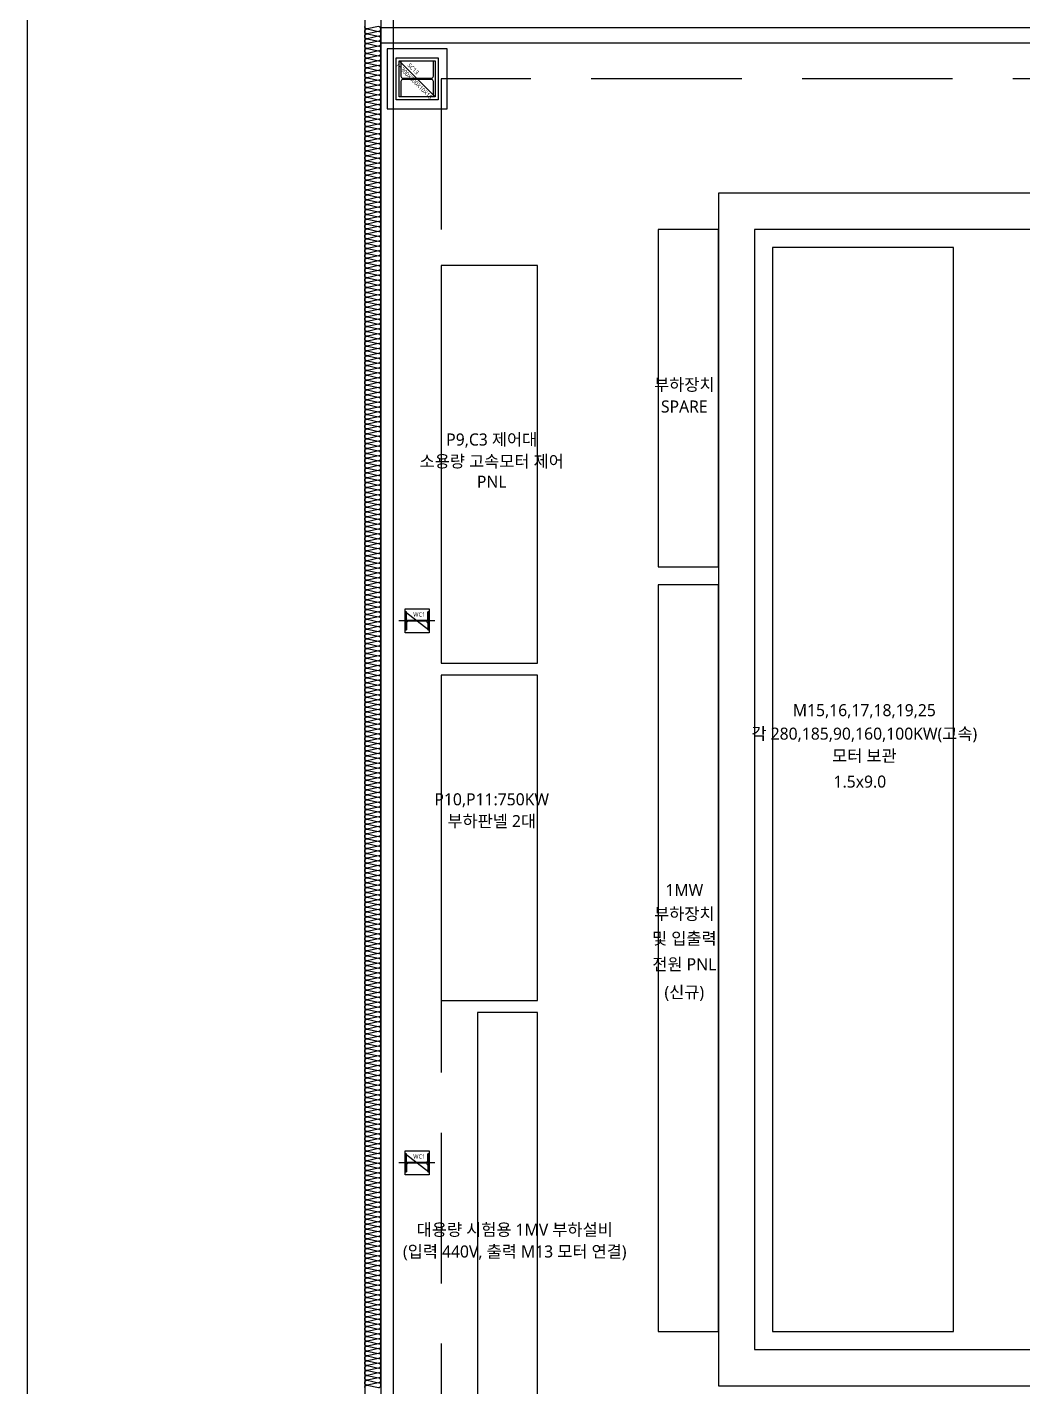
# Model space of a CAD drawing. Header units: millimetres. Extents: x 0 to 420500, y 0 to 297000.
# Drawn here: x 119534 to 127796, y 209895 to 221182 of the extents above; entities that cross this region are included whole.
import ezdxf
from ezdxf.enums import TextEntityAlignment as Align
from ezdxf.xclip import XClip

# ---------------------------------------------------------------- set-up
doc = ezdxf.new("R2010")
doc.units = ezdxf.units.MM
doc.header["$LTSCALE"] = 5000
doc.header["$XCLIPFRAME"] = 0
doc.linetypes.add('DASH', pattern=[0.35, 0.25, -0.1])
doc.layers.add('arch', color=8, linetype='Continuous')
doc.layers.add('TRAY', color=3, linetype='Continuous')
doc.styles.add('스타일1', font='malgun.ttf')

# ---------------------------------------------------------------- blocks, each defined once
blk = doc.blocks.new('*U51')
at = {"color": 0}
for points in [[(-9273.3, 0, -0.414214), (-9288.3, 15), (-9273.3, 85, 1), (-9303.3, 85), (-9288.3, 15, -0.414214), (-9303.3, 0, 0.414214)], [(-9243.3, 0, -0.414214), (-9258.3, 15), (-9243.3, 85, 1), (-9273.3, 85), (-9258.3, 15, -0.414214), (-9273.3, 0, 0.414214)], [(-9213.3, 0, -0.414214), (-9228.3, 15), (-9213.3, 85, 1), (-9243.3, 85), (-9228.3, 15, -0.414214), (-9243.3, 0, 0.414214)], [(-9183.3, 0, -0.414214), (-9198.3, 15), (-9183.3, 85, 1), (-9213.3, 85), (-9198.3, 15, -0.414214), (-9213.3, 0, 0.414214)], [(-9153.3, 0, -0.414214), (-9168.3, 15), (-9153.3, 85, 1), (-9183.3, 85), (-9168.3, 15, -0.414214), (-9183.3, 0, 0.414214)], [(-9123.3, 0, -0.414214), (-9138.3, 15), (-9123.3, 85, 1), (-9153.3, 85), (-9138.3, 15, -0.414214), (-9153.3, 0, 0.414214)], [(-9093.3, 0, -0.414214), (-9108.3, 15), (-9093.3, 85, 1), (-9123.3, 85), (-9108.3, 15, -0.414214), (-9123.3, 0, 0.414214)], [(-9063.3, 0, -0.414214), (-9078.3, 15), (-9063.3, 85, 1), (-9093.3, 85), (-9078.3, 15, -0.414214), (-9093.3, 0, 0.414214)], [(-9033.3, 0, -0.414214), (-9048.3, 15), (-9033.3, 85, 1), (-9063.3, 85), (-9048.3, 15, -0.414214), (-9063.3, 0, 0.414214)], [(-9003.3, 0, -0.414214), (-9018.3, 15), (-9003.3, 85, 1), (-9033.3, 85), (-9018.3, 15, -0.414214), (-9033.3, 0, 0.414214)], [(-8973.3, 0, -0.414214), (-8988.3, 15), (-8973.3, 85, 1), (-9003.3, 85), (-8988.3, 15, -0.414214), (-9003.3, 0, 0.414214)], [(-8943.3, 0, -0.414214), (-8958.3, 15), (-8943.3, 85, 1), (-8973.3, 85), (-8958.3, 15, -0.414214), (-8973.3, 0, 0.414214)], [(-8913.3, 0, -0.414214), (-8928.3, 15), (-8913.3, 85, 1), (-8943.3, 85), (-8928.3, 15, -0.414214), (-8943.3, 0, 0.414214)], [(-8883.3, 0, -0.414214), (-8898.3, 15), (-8883.3, 85, 1), (-8913.3, 85), (-8898.3, 15, -0.414214), (-8913.3, 0, 0.414214)], [(-8853.3, 0, -0.414214), (-8868.3, 15), (-8853.3, 85, 1), (-8883.3, 85), (-8868.3, 15, -0.414214), (-8883.3, 0, 0.414214)], [(-8823.3, 0, -0.414214), (-8838.3, 15), (-8823.3, 85, 1), (-8853.3, 85), (-8838.3, 15, -0.414214), (-8853.3, 0, 0.414214)], [(-8793.3, 0, -0.414214), (-8808.3, 15), (-8793.3, 85, 1), (-8823.3, 85), (-8808.3, 15, -0.414214), (-8823.3, 0, 0.414214)], [(-8763.3, 0, -0.414214), (-8778.3, 15), (-8763.3, 85, 1), (-8793.3, 85), (-8778.3, 15, -0.414214), (-8793.3, 0, 0.414214)], [(-8733.3, 0, -0.414214), (-8748.3, 15), (-8733.3, 85, 1), (-8763.3, 85), (-8748.3, 15, -0.414214), (-8763.3, 0, 0.414214)], [(-8703.3, 0, -0.414214), (-8718.3, 15), (-8703.3, 85, 1), (-8733.3, 85), (-8718.3, 15, -0.414214), (-8733.3, 0, 0.414214)], [(-8673.3, 0, -0.414214), (-8688.3, 15), (-8673.3, 85, 1), (-8703.3, 85), (-8688.3, 15, -0.414214), (-8703.3, 0, 0.414214)], [(-8643.3, 0, -0.414214), (-8658.3, 15), (-8643.3, 85, 1), (-8673.3, 85), (-8658.3, 15, -0.414214), (-8673.3, 0, 0.414214)], [(-8613.3, 0, -0.414214), (-8628.3, 15), (-8613.3, 85, 1), (-8643.3, 85), (-8628.3, 15, -0.414214), (-8643.3, 0, 0.414214)], [(-8583.3, 0, -0.414214), (-8598.3, 15), (-8583.3, 85, 1), (-8613.3, 85), (-8598.3, 15, -0.414214), (-8613.3, 0, 0.414214)], [(-8553.3, 0, -0.414214), (-8568.3, 15), (-8553.3, 85, 1), (-8583.3, 85), (-8568.3, 15, -0.414214), (-8583.3, 0, 0.414214)], [(-8523.3, 0, -0.414214), (-8538.3, 15), (-8523.3, 85, 1), (-8553.3, 85), (-8538.3, 15, -0.414214), (-8553.3, 0, 0.414214)], [(-8493.3, 0, -0.414214), (-8508.3, 15), (-8493.3, 85, 1), (-8523.3, 85), (-8508.3, 15, -0.414214), (-8523.3, 0, 0.414214)], [(-8463.3, 0, -0.414214), (-8478.3, 15), (-8463.3, 85, 1), (-8493.3, 85), (-8478.3, 15, -0.414214), (-8493.3, 0, 0.414214)], [(-8433.3, 0, -0.414214), (-8448.3, 15), (-8433.3, 85, 1), (-8463.3, 85), (-8448.3, 15, -0.414214), (-8463.3, 0, 0.414214)], [(-8403.3, 0, -0.414214), (-8418.3, 15), (-8403.3, 85, 1), (-8433.3, 85), (-8418.3, 15, -0.414214), (-8433.3, 0, 0.414214)], [(-8373.3, 0, -0.414214), (-8388.3, 15), (-8373.3, 85, 1), (-8403.3, 85), (-8388.3, 15, -0.414214), (-8403.3, 0, 0.414214)], [(-8343.3, 0, -0.414214), (-8358.3, 15), (-8343.3, 85, 1), (-8373.3, 85), (-8358.3, 15, -0.414214), (-8373.3, 0, 0.414214)], [(-8313.3, 0, -0.414214), (-8328.3, 15), (-8313.3, 85, 1), (-8343.3, 85), (-8328.3, 15, -0.414214), (-8343.3, 0, 0.414214)], [(-8283.3, 0, -0.414214), (-8298.3, 15), (-8283.3, 85, 1), (-8313.3, 85), (-8298.3, 15, -0.414214), (-8313.3, 0, 0.414214)], [(-8253.3, 0, -0.414214), (-8268.3, 15), (-8253.3, 85, 1), (-8283.3, 85), (-8268.3, 15, -0.414214), (-8283.3, 0, 0.414214)], [(-8223.3, 0, -0.414214), (-8238.3, 15), (-8223.3, 85, 1), (-8253.3, 85), (-8238.3, 15, -0.414214), (-8253.3, 0, 0.414214)], [(-8193.3, 0, -0.414214), (-8208.3, 15), (-8193.3, 85, 1), (-8223.3, 85), (-8208.3, 15, -0.414214), (-8223.3, 0, 0.414214)], [(-8163.3, 0, -0.414214), (-8178.3, 15), (-8163.3, 85, 1), (-8193.3, 85), (-8178.3, 15, -0.414214), (-8193.3, 0, 0.414214)], [(-8133.3, 0, -0.414214), (-8148.3, 15), (-8133.3, 85, 1), (-8163.3, 85), (-8148.3, 15, -0.414214), (-8163.3, 0, 0.414214)], [(-8103.3, 0, -0.414214), (-8118.3, 15), (-8103.3, 85, 1), (-8133.3, 85), (-8118.3, 15, -0.414214), (-8133.3, 0, 0.414214)], [(-8073.3, 0, -0.414214), (-8088.3, 15), (-8073.3, 85, 1), (-8103.3, 85), (-8088.3, 15, -0.414214), (-8103.3, 0, 0.414214)], [(-8043.3, 0, -0.414214), (-8058.3, 15), (-8043.3, 85, 1), (-8073.3, 85), (-8058.3, 15, -0.414214), (-8073.3, 0, 0.414214)], [(-8013.3, 0, -0.414214), (-8028.3, 15), (-8013.3, 85, 1), (-8043.3, 85), (-8028.3, 15, -0.414214), (-8043.3, 0, 0.414214)], [(-7983.3, 0, -0.414214), (-7998.3, 15), (-7983.3, 85, 1), (-8013.3, 85), (-7998.3, 15, -0.414214), (-8013.3, 0, 0.414214)], [(-7953.3, 0, -0.414214), (-7968.3, 15), (-7953.3, 85, 1), (-7983.3, 85), (-7968.3, 15, -0.414214), (-7983.3, 0, 0.414214)], [(-7923.3, 0, -0.414214), (-7938.3, 15), (-7923.3, 85, 1), (-7953.3, 85), (-7938.3, 15, -0.414214), (-7953.3, 0, 0.414214)], [(-7893.3, 0, -0.414214), (-7908.3, 15), (-7893.3, 85, 1), (-7923.3, 85), (-7908.3, 15, -0.414214), (-7923.3, 0, 0.414214)], [(-7863.3, 0, -0.414214), (-7878.3, 15), (-7863.3, 85, 1), (-7893.3, 85), (-7878.3, 15, -0.414214), (-7893.3, 0, 0.414214)], [(-7833.3, 0, -0.414214), (-7848.3, 15), (-7833.3, 85, 1), (-7863.3, 85), (-7848.3, 15, -0.414214), (-7863.3, 0, 0.414214)], [(-7803.3, 0, -0.414214), (-7818.3, 15), (-7803.3, 85, 1), (-7833.3, 85), (-7818.3, 15, -0.414214), (-7833.3, 0, 0.414214)], [(-7773.3, 0, -0.414214), (-7788.3, 15), (-7773.3, 85, 1), (-7803.3, 85), (-7788.3, 15, -0.414214), (-7803.3, 0, 0.414214)], [(-7743.3, 0, -0.414214), (-7758.3, 15), (-7743.3, 85, 1), (-7773.3, 85), (-7758.3, 15, -0.414214), (-7773.3, 0, 0.414214)], [(-7713.3, 0, -0.414214), (-7728.3, 15), (-7713.3, 85, 1), (-7743.3, 85), (-7728.3, 15, -0.414214), (-7743.3, 0, 0.414214)], [(-7683.3, 0, -0.414214), (-7698.3, 15), (-7683.3, 85, 1), (-7713.3, 85), (-7698.3, 15, -0.414214), (-7713.3, 0, 0.414214)], [(-7653.3, 0, -0.414214), (-7668.3, 15), (-7653.3, 85, 1), (-7683.3, 85), (-7668.3, 15, -0.414214), (-7683.3, 0, 0.414214)], [(-7623.3, 0, -0.414214), (-7638.3, 15), (-7623.3, 85, 1), (-7653.3, 85), (-7638.3, 15, -0.414214), (-7653.3, 0, 0.414214)], [(-7593.3, 0, -0.414214), (-7608.3, 15), (-7593.3, 85, 1), (-7623.3, 85), (-7608.3, 15, -0.414214), (-7623.3, 0, 0.414214)], [(-7563.3, 0, -0.414214), (-7578.3, 15), (-7563.3, 85, 1), (-7593.3, 85), (-7578.3, 15, -0.414214), (-7593.3, 0, 0.414214)], [(-7533.3, 0, -0.414214), (-7548.3, 15), (-7533.3, 85, 1), (-7563.3, 85), (-7548.3, 15, -0.414214), (-7563.3, 0, 0.414214)], [(-7503.3, 0, -0.414214), (-7518.3, 15), (-7503.3, 85, 1), (-7533.3, 85), (-7518.3, 15, -0.414214), (-7533.3, 0, 0.414214)], [(-7473.3, 0, -0.414214), (-7488.3, 15), (-7473.3, 85, 1), (-7503.3, 85), (-7488.3, 15, -0.414214), (-7503.3, 0, 0.414214)], [(-7443.3, 0, -0.414214), (-7458.3, 15), (-7443.3, 85, 1), (-7473.3, 85), (-7458.3, 15, -0.414214), (-7473.3, 0, 0.414214)], [(-7413.3, 0, -0.414214), (-7428.3, 15), (-7413.3, 85, 1), (-7443.3, 85), (-7428.3, 15, -0.414214), (-7443.3, 0, 0.414214)], [(-7383.3, 0, -0.414214), (-7398.3, 15), (-7383.3, 85, 1), (-7413.3, 85), (-7398.3, 15, -0.414214), (-7413.3, 0, 0.414214)], [(-7353.3, 0, -0.414214), (-7368.3, 15), (-7353.3, 85, 1), (-7383.3, 85), (-7368.3, 15, -0.414214), (-7383.3, 0, 0.414214)], [(-7323.3, 0, -0.414214), (-7338.3, 15), (-7323.3, 85, 1), (-7353.3, 85), (-7338.3, 15, -0.414214), (-7353.3, 0, 0.414214)], [(-7293.3, 0, -0.414214), (-7308.3, 15), (-7293.3, 85, 1), (-7323.3, 85), (-7308.3, 15, -0.414214), (-7323.3, 0, 0.414214)], [(-7263.3, 0, -0.414214), (-7278.3, 15), (-7263.3, 85, 1), (-7293.3, 85), (-7278.3, 15, -0.414214), (-7293.3, 0, 0.414214)], [(-7233.3, 0, -0.414214), (-7248.3, 15), (-7233.3, 85, 1), (-7263.3, 85), (-7248.3, 15, -0.414214), (-7263.3, 0, 0.414214)], [(-7203.3, 0, -0.414214), (-7218.3, 15), (-7203.3, 85, 1), (-7233.3, 85), (-7218.3, 15, -0.414214), (-7233.3, 0, 0.414214)], [(-7173.3, 0, -0.414214), (-7188.3, 15), (-7173.3, 85, 1), (-7203.3, 85), (-7188.3, 15, -0.414214), (-7203.3, 0, 0.414214)], [(-7143.3, 0, -0.414214), (-7158.3, 15), (-7143.3, 85, 1), (-7173.3, 85), (-7158.3, 15, -0.414214), (-7173.3, 0, 0.414214)], [(-7113.3, 0, -0.414214), (-7128.3, 15), (-7113.3, 85, 1), (-7143.3, 85), (-7128.3, 15, -0.414214), (-7143.3, 0, 0.414214)], [(-7083.3, 0, -0.414214), (-7098.3, 15), (-7083.3, 85, 1), (-7113.3, 85), (-7098.3, 15, -0.414214), (-7113.3, 0, 0.414214)], [(-7053.3, 0, -0.414214), (-7068.3, 15), (-7053.3, 85, 1), (-7083.3, 85), (-7068.3, 15, -0.414214), (-7083.3, 0, 0.414214)], [(-7023.3, 0, -0.414214), (-7038.3, 15), (-7023.3, 85, 1), (-7053.3, 85), (-7038.3, 15, -0.414214), (-7053.3, 0, 0.414214)], [(-6993.3, 0, -0.414214), (-7008.3, 15), (-6993.3, 85, 1), (-7023.3, 85), (-7008.3, 15, -0.414214), (-7023.3, 0, 0.414214)], [(-6963.3, 0, -0.414214), (-6978.3, 15), (-6963.3, 85, 1), (-6993.3, 85), (-6978.3, 15, -0.414214), (-6993.3, 0, 0.414214)], [(-6933.3, 0, -0.414214), (-6948.3, 15), (-6933.3, 85, 1), (-6963.3, 85), (-6948.3, 15, -0.414214), (-6963.3, 0, 0.414214)], [(-6903.3, 0, -0.414214), (-6918.3, 15), (-6903.3, 85, 1), (-6933.3, 85), (-6918.3, 15, -0.414214), (-6933.3, 0, 0.414214)], [(-6873.3, 0, -0.414214), (-6888.3, 15), (-6873.3, 85, 1), (-6903.3, 85), (-6888.3, 15, -0.414214), (-6903.3, 0, 0.414214)], [(-6843.3, 0, -0.414214), (-6858.3, 15), (-6843.3, 85, 1), (-6873.3, 85), (-6858.3, 15, -0.414214), (-6873.3, 0, 0.414214)], [(-6813.3, 0, -0.414214), (-6828.3, 15), (-6813.3, 85, 1), (-6843.3, 85), (-6828.3, 15, -0.414214), (-6843.3, 0, 0.414214)], [(-6783.3, 0, -0.414214), (-6798.3, 15), (-6783.3, 85, 1), (-6813.3, 85), (-6798.3, 15, -0.414214), (-6813.3, 0, 0.414214)], [(-6753.3, 0, -0.414214), (-6768.3, 15), (-6753.3, 85, 1), (-6783.3, 85), (-6768.3, 15, -0.414214), (-6783.3, 0, 0.414214)], [(-6723.3, 0, -0.414214), (-6738.3, 15), (-6723.3, 85, 1), (-6753.3, 85), (-6738.3, 15, -0.414214), (-6753.3, 0, 0.414214)], [(-6693.3, 0, -0.414214), (-6708.3, 15), (-6693.3, 85, 1), (-6723.3, 85), (-6708.3, 15, -0.414214), (-6723.3, 0, 0.414214)], [(-6663.3, 0, -0.414214), (-6678.3, 15), (-6663.3, 85, 1), (-6693.3, 85), (-6678.3, 15, -0.414214), (-6693.3, 0, 0.414214)], [(-6633.3, 0, -0.414214), (-6648.3, 15), (-6633.3, 85, 1), (-6663.3, 85), (-6648.3, 15, -0.414214), (-6663.3, 0, 0.414214)], [(-6603.3, 0, -0.414214), (-6618.3, 15), (-6603.3, 85, 1), (-6633.3, 85), (-6618.3, 15, -0.414214), (-6633.3, 0, 0.414214)], [(-6573.3, 0, -0.414214), (-6588.3, 15), (-6573.3, 85, 1), (-6603.3, 85), (-6588.3, 15, -0.414214), (-6603.3, 0, 0.414214)], [(-6543.3, 0, -0.414214), (-6558.3, 15), (-6543.3, 85, 1), (-6573.3, 85), (-6558.3, 15, -0.414214), (-6573.3, 0, 0.414214)], [(-6513.3, 0, -0.414214), (-6528.3, 15), (-6513.3, 85, 1), (-6543.3, 85), (-6528.3, 15, -0.414214), (-6543.3, 0, 0.414214)], [(-6483.3, 0, -0.414214), (-6498.3, 15), (-6483.3, 85, 1), (-6513.3, 85), (-6498.3, 15, -0.414214), (-6513.3, 0, 0.414214)], [(-6453.3, 0, -0.414214), (-6468.3, 15), (-6453.3, 85, 1), (-6483.3, 85), (-6468.3, 15, -0.414214), (-6483.3, 0, 0.414214)], [(-6423.3, 0, -0.414214), (-6438.3, 15), (-6423.3, 85, 1), (-6453.3, 85), (-6438.3, 15, -0.414214), (-6453.3, 0, 0.414214)], [(-6393.3, 0, -0.414214), (-6408.3, 15), (-6393.3, 85, 1), (-6423.3, 85), (-6408.3, 15, -0.414214), (-6423.3, 0, 0.414214)], [(-6363.3, 0, -0.414214), (-6378.3, 15), (-6363.3, 85, 1), (-6393.3, 85), (-6378.3, 15, -0.414214), (-6393.3, 0, 0.414214)], [(-6333.3, 0, -0.414214), (-6348.3, 15), (-6333.3, 85, 1), (-6363.3, 85), (-6348.3, 15, -0.414214), (-6363.3, 0, 0.414214)], [(-6303.3, 0, -0.414214), (-6318.3, 15), (-6303.3, 85, 1), (-6333.3, 85), (-6318.3, 15, -0.414214), (-6333.3, 0, 0.414214)], [(-6273.3, 0, -0.414214), (-6288.3, 15), (-6273.3, 85, 1), (-6303.3, 85), (-6288.3, 15, -0.414214), (-6303.3, 0, 0.414214)], [(-6243.3, 0, -0.414214), (-6258.3, 15), (-6243.3, 85, 1), (-6273.3, 85), (-6258.3, 15, -0.414214), (-6273.3, 0, 0.414214)], [(-6213.3, 0, -0.414214), (-6228.3, 15), (-6213.3, 85, 1), (-6243.3, 85), (-6228.3, 15, -0.414214), (-6243.3, 0, 0.414214)], [(-6183.3, 0, -0.414214), (-6198.3, 15), (-6183.3, 85, 1), (-6213.3, 85), (-6198.3, 15, -0.414214), (-6213.3, 0, 0.414214)], [(-6153.3, 0, -0.414214), (-6168.3, 15), (-6153.3, 85, 1), (-6183.3, 85), (-6168.3, 15, -0.414214), (-6183.3, 0, 0.414214)], [(-6123.3, 0, -0.414214), (-6138.3, 15), (-6123.3, 85, 1), (-6153.3, 85), (-6138.3, 15, -0.414214), (-6153.3, 0, 0.414214)], [(-6093.3, 0, -0.414214), (-6108.3, 15), (-6093.3, 85, 1), (-6123.3, 85), (-6108.3, 15, -0.414214), (-6123.3, 0, 0.414214)], [(-6063.3, 0, -0.414214), (-6078.3, 15), (-6063.3, 85, 1), (-6093.3, 85), (-6078.3, 15, -0.414214), (-6093.3, 0, 0.414214)], [(-6033.3, 0, -0.414214), (-6048.3, 15), (-6033.3, 85, 1), (-6063.3, 85), (-6048.3, 15, -0.414214), (-6063.3, 0, 0.414214)], [(-6003.3, 0, -0.414214), (-6018.3, 15), (-6003.3, 85, 1), (-6033.3, 85), (-6018.3, 15, -0.414214), (-6033.3, 0, 0.414214)], [(-5973.3, 0, -0.414214), (-5988.3, 15), (-5973.3, 85, 1), (-6003.3, 85), (-5988.3, 15, -0.414214), (-6003.3, 0, 0.414214)], [(-5943.3, 0, -0.414214), (-5958.3, 15), (-5943.3, 85, 1), (-5973.3, 85), (-5958.3, 15, -0.414214), (-5973.3, 0, 0.414214)], [(-5913.3, 0, -0.414214), (-5928.3, 15), (-5913.3, 85, 1), (-5943.3, 85), (-5928.3, 15, -0.414214), (-5943.3, 0, 0.414214)], [(-5883.3, 0, -0.414214), (-5898.3, 15), (-5883.3, 85, 1), (-5913.3, 85), (-5898.3, 15, -0.414214), (-5913.3, 0, 0.414214)], [(-5853.3, 0, -0.414214), (-5868.3, 15), (-5853.3, 85, 1), (-5883.3, 85), (-5868.3, 15, -0.414214), (-5883.3, 0, 0.414214)], [(-5823.3, 0, -0.414214), (-5838.3, 15), (-5823.3, 85, 1), (-5853.3, 85), (-5838.3, 15, -0.414214), (-5853.3, 0, 0.414214)], [(-5793.3, 0, -0.414214), (-5808.3, 15), (-5793.3, 85, 1), (-5823.3, 85), (-5808.3, 15, -0.414214), (-5823.3, 0, 0.414214)], [(-5763.3, 0, -0.414214), (-5778.3, 15), (-5763.3, 85, 1), (-5793.3, 85), (-5778.3, 15, -0.414214), (-5793.3, 0, 0.414214)], [(-5733.3, 0, -0.414214), (-5748.3, 15), (-5733.3, 85, 1), (-5763.3, 85), (-5748.3, 15, -0.414214), (-5763.3, 0, 0.414214)], [(-5703.3, 0, -0.414214), (-5718.3, 15), (-5703.3, 85, 1), (-5733.3, 85), (-5718.3, 15, -0.414214), (-5733.3, 0, 0.414214)], [(-5673.3, 0, -0.414214), (-5688.3, 15), (-5673.3, 85, 1), (-5703.3, 85), (-5688.3, 15, -0.414214), (-5703.3, 0, 0.414214)], [(-5643.3, 0, -0.414214), (-5658.3, 15), (-5643.3, 85, 1), (-5673.3, 85), (-5658.3, 15, -0.414214), (-5673.3, 0, 0.414214)], [(-5613.3, 0, -0.414214), (-5628.3, 15), (-5613.3, 85, 1), (-5643.3, 85), (-5628.3, 15, -0.414214), (-5643.3, 0, 0.414214)], [(-5583.3, 0, -0.414214), (-5598.3, 15), (-5583.3, 85, 1), (-5613.3, 85), (-5598.3, 15, -0.414214), (-5613.3, 0, 0.414214)], [(-5553.3, 0, -0.414214), (-5568.3, 15), (-5553.3, 85, 1), (-5583.3, 85), (-5568.3, 15, -0.414214), (-5583.3, 0, 0.414214)], [(-5523.3, 0, -0.414214), (-5538.3, 15), (-5523.3, 85, 1), (-5553.3, 85), (-5538.3, 15, -0.414214), (-5553.3, 0, 0.414214)], [(-5493.3, 0, -0.414214), (-5508.3, 15), (-5493.3, 85, 1), (-5523.3, 85), (-5508.3, 15, -0.414214), (-5523.3, 0, 0.414214)], [(-5463.3, 0, -0.414214), (-5478.3, 15), (-5463.3, 85, 1), (-5493.3, 85), (-5478.3, 15, -0.414214), (-5493.3, 0, 0.414214)], [(-5433.3, 0, -0.414214), (-5448.3, 15), (-5433.3, 85, 1), (-5463.3, 85), (-5448.3, 15, -0.414214), (-5463.3, 0, 0.414214)], [(-5403.3, 0, -0.414214), (-5418.3, 15), (-5403.3, 85, 1), (-5433.3, 85), (-5418.3, 15, -0.414214), (-5433.3, 0, 0.414214)], [(-5373.3, 0, -0.414214), (-5388.3, 15), (-5373.3, 85, 1), (-5403.3, 85), (-5388.3, 15, -0.414214), (-5403.3, 0, 0.414214)], [(-5343.3, 0, -0.414214), (-5358.3, 15), (-5343.3, 85, 1), (-5373.3, 85), (-5358.3, 15, -0.414214), (-5373.3, 0, 0.414214)], [(-5313.3, 0, -0.414214), (-5328.3, 15), (-5313.3, 85, 1), (-5343.3, 85), (-5328.3, 15, -0.414214), (-5343.3, 0, 0.414214)], [(-5283.3, 0, -0.414214), (-5298.3, 15), (-5283.3, 85, 1), (-5313.3, 85), (-5298.3, 15, -0.414214), (-5313.3, 0, 0.414214)], [(-5253.3, 0, -0.414214), (-5268.3, 15), (-5253.3, 85, 1), (-5283.3, 85), (-5268.3, 15, -0.414214), (-5283.3, 0, 0.414214)], [(-5223.3, 0, -0.414214), (-5238.3, 15), (-5223.3, 85, 1), (-5253.3, 85), (-5238.3, 15, -0.414214), (-5253.3, 0, 0.414214)], [(-5193.3, 0, -0.414214), (-5208.3, 15), (-5193.3, 85, 1), (-5223.3, 85), (-5208.3, 15, -0.414214), (-5223.3, 0, 0.414214)], [(-5163.3, 0, -0.414214), (-5178.3, 15), (-5163.3, 85, 1), (-5193.3, 85), (-5178.3, 15, -0.414214), (-5193.3, 0, 0.414214)], [(-5133.3, 0, -0.414214), (-5148.3, 15), (-5133.3, 85, 1), (-5163.3, 85), (-5148.3, 15, -0.414214), (-5163.3, 0, 0.414214)], [(-5103.3, 0, -0.414214), (-5118.3, 15), (-5103.3, 85, 1), (-5133.3, 85), (-5118.3, 15, -0.414214), (-5133.3, 0, 0.414214)], [(-5073.3, 0, -0.414214), (-5088.3, 15), (-5073.3, 85, 1), (-5103.3, 85), (-5088.3, 15, -0.414214), (-5103.3, 0, 0.414214)], [(-5043.3, 0, -0.414214), (-5058.3, 15), (-5043.3, 85, 1), (-5073.3, 85), (-5058.3, 15, -0.414214), (-5073.3, 0, 0.414214)], [(-5013.3, 0, -0.414214), (-5028.3, 15), (-5013.3, 85, 1), (-5043.3, 85), (-5028.3, 15, -0.414214), (-5043.3, 0, 0.414214)], [(-4983.3, 0, -0.414214), (-4998.3, 15), (-4983.3, 85, 1), (-5013.3, 85), (-4998.3, 15, -0.414214), (-5013.3, 0, 0.414214)], [(-4953.3, 0, -0.414214), (-4968.3, 15), (-4953.3, 85, 1), (-4983.3, 85), (-4968.3, 15, -0.414214), (-4983.3, 0, 0.414214)], [(-4923.3, 0, -0.414214), (-4938.3, 15), (-4923.3, 85, 1), (-4953.3, 85), (-4938.3, 15, -0.414214), (-4953.3, 0, 0.414214)], [(-4893.3, 0, -0.414214), (-4908.3, 15), (-4893.3, 85, 1), (-4923.3, 85), (-4908.3, 15, -0.414214), (-4923.3, 0, 0.414214)], [(-4863.3, 0, -0.414214), (-4878.3, 15), (-4863.3, 85, 1), (-4893.3, 85), (-4878.3, 15, -0.414214), (-4893.3, 0, 0.414214)], [(-4833.3, 0, -0.414214), (-4848.3, 15), (-4833.3, 85, 1), (-4863.3, 85), (-4848.3, 15, -0.414214), (-4863.3, 0, 0.414214)], [(-4803.3, 0, -0.414214), (-4818.3, 15), (-4803.3, 85, 1), (-4833.3, 85), (-4818.3, 15, -0.414214), (-4833.3, 0, 0.414214)], [(-4773.3, 0, -0.414214), (-4788.3, 15), (-4773.3, 85, 1), (-4803.3, 85), (-4788.3, 15, -0.414214), (-4803.3, 0, 0.414214)], [(-4743.3, 0, -0.414214), (-4758.3, 15), (-4743.3, 85, 1), (-4773.3, 85), (-4758.3, 15, -0.414214), (-4773.3, 0, 0.414214)], [(-4713.3, 0, -0.414214), (-4728.3, 15), (-4713.3, 85, 1), (-4743.3, 85), (-4728.3, 15, -0.414214), (-4743.3, 0, 0.414214)], [(-4683.3, 0, -0.414214), (-4698.3, 15), (-4683.3, 85, 1), (-4713.3, 85), (-4698.3, 15, -0.414214), (-4713.3, 0, 0.414214)], [(-4653.3, 0, -0.414214), (-4668.3, 15), (-4653.3, 85, 1), (-4683.3, 85), (-4668.3, 15, -0.414214), (-4683.3, 0, 0.414214)], [(-4623.3, 0, -0.414214), (-4638.3, 15), (-4623.3, 85, 1), (-4653.3, 85), (-4638.3, 15, -0.414214), (-4653.3, 0, 0.414214)], [(-4593.3, 0, -0.414214), (-4608.3, 15), (-4593.3, 85, 1), (-4623.3, 85), (-4608.3, 15, -0.414214), (-4623.3, 0, 0.414214)], [(-4563.3, 0, -0.414214), (-4578.3, 15), (-4563.3, 85, 1), (-4593.3, 85), (-4578.3, 15, -0.414214), (-4593.3, 0, 0.414214)], [(-4533.3, 0, -0.414214), (-4548.3, 15), (-4533.3, 85, 1), (-4563.3, 85), (-4548.3, 15, -0.414214), (-4563.3, 0, 0.414214)], [(-4503.3, 0, -0.414214), (-4518.3, 15), (-4503.3, 85, 1), (-4533.3, 85), (-4518.3, 15, -0.414214), (-4533.3, 0, 0.414214)], [(-4473.3, 0, -0.414214), (-4488.3, 15), (-4473.3, 85, 1), (-4503.3, 85), (-4488.3, 15, -0.414214), (-4503.3, 0, 0.414214)], [(-4443.3, 0, -0.414214), (-4458.3, 15), (-4443.3, 85, 1), (-4473.3, 85), (-4458.3, 15, -0.414214), (-4473.3, 0, 0.414214)], [(-4413.3, 0, -0.414214), (-4428.3, 15), (-4413.3, 85, 1), (-4443.3, 85), (-4428.3, 15, -0.414214), (-4443.3, 0, 0.414214)], [(-4383.3, 0, -0.414214), (-4398.3, 15), (-4383.3, 85, 1), (-4413.3, 85), (-4398.3, 15, -0.414214), (-4413.3, 0, 0.414214)], [(-4353.3, 0, -0.414214), (-4368.3, 15), (-4353.3, 85, 1), (-4383.3, 85), (-4368.3, 15, -0.414214), (-4383.3, 0, 0.414214)], [(-4323.3, 0, -0.414214), (-4338.3, 15), (-4323.3, 85, 1), (-4353.3, 85), (-4338.3, 15, -0.414214), (-4353.3, 0, 0.414214)], [(-4293.3, 0, -0.414214), (-4308.3, 15), (-4293.3, 85, 1), (-4323.3, 85), (-4308.3, 15, -0.414214), (-4323.3, 0, 0.414214)], [(-4263.3, 0, -0.414214), (-4278.3, 15), (-4263.3, 85, 1), (-4293.3, 85), (-4278.3, 15, -0.414214), (-4293.3, 0, 0.414214)], [(-4233.3, 0, -0.414214), (-4248.3, 15), (-4233.3, 85, 1), (-4263.3, 85), (-4248.3, 15, -0.414214), (-4263.3, 0, 0.414214)], [(-4203.3, 0, -0.414214), (-4218.3, 15), (-4203.3, 85, 1), (-4233.3, 85), (-4218.3, 15, -0.414214), (-4233.3, 0, 0.414214)], [(-4173.3, 0, -0.414214), (-4188.3, 15), (-4173.3, 85, 1), (-4203.3, 85), (-4188.3, 15, -0.414214), (-4203.3, 0, 0.414214)], [(-4143.3, 0, -0.414214), (-4158.3, 15), (-4143.3, 85, 1), (-4173.3, 85), (-4158.3, 15, -0.414214), (-4173.3, 0, 0.414214)], [(-4113.3, 0, -0.414214), (-4128.3, 15), (-4113.3, 85, 1), (-4143.3, 85), (-4128.3, 15, -0.414214), (-4143.3, 0, 0.414214)], [(-4083.3, 0, -0.414214), (-4098.3, 15), (-4083.3, 85, 1), (-4113.3, 85), (-4098.3, 15, -0.414214), (-4113.3, 0, 0.414214)], [(-4053.3, 0, -0.414214), (-4068.3, 15), (-4053.3, 85, 1), (-4083.3, 85), (-4068.3, 15, -0.414214), (-4083.3, 0, 0.414214)], [(-4023.3, 0, -0.414214), (-4038.3, 15), (-4023.3, 85, 1), (-4053.3, 85), (-4038.3, 15, -0.414214), (-4053.3, 0, 0.414214)], [(-3993.3, 0, -0.414214), (-4008.3, 15), (-3993.3, 85, 1), (-4023.3, 85), (-4008.3, 15, -0.414214), (-4023.3, 0, 0.414214)], [(-3963.3, 0, -0.414214), (-3978.3, 15), (-3963.3, 85, 1), (-3993.3, 85), (-3978.3, 15, -0.414214), (-3993.3, 0, 0.414214)], [(-3933.3, 0, -0.414214), (-3948.3, 15), (-3933.3, 85, 1), (-3963.3, 85), (-3948.3, 15, -0.414214), (-3963.3, 0, 0.414214)], [(-3903.3, 0, -0.414214), (-3918.3, 15), (-3903.3, 85, 1), (-3933.3, 85), (-3918.3, 15, -0.414214), (-3933.3, 0, 0.414214)], [(-3873.3, 0, -0.414214), (-3888.3, 15), (-3873.3, 85, 1), (-3903.3, 85), (-3888.3, 15, -0.414214), (-3903.3, 0, 0.414214)], [(-3843.3, 0, -0.414214), (-3858.3, 15), (-3843.3, 85, 1), (-3873.3, 85), (-3858.3, 15, -0.414214), (-3873.3, 0, 0.414214)], [(-3813.3, 0, -0.414214), (-3828.3, 15), (-3813.3, 85, 1), (-3843.3, 85), (-3828.3, 15, -0.414214), (-3843.3, 0, 0.414214)], [(-3783.3, 0, -0.414214), (-3798.3, 15), (-3783.3, 85, 1), (-3813.3, 85), (-3798.3, 15, -0.414214), (-3813.3, 0, 0.414214)], [(-3753.3, 0, -0.414214), (-3768.3, 15), (-3753.3, 85, 1), (-3783.3, 85), (-3768.3, 15, -0.414214), (-3783.3, 0, 0.414214)], [(-3723.3, 0, -0.414214), (-3738.3, 15), (-3723.3, 85, 1), (-3753.3, 85), (-3738.3, 15, -0.414214), (-3753.3, 0, 0.414214)], [(-3693.3, 0, -0.414214), (-3708.3, 15), (-3693.3, 85, 1), (-3723.3, 85), (-3708.3, 15, -0.414214), (-3723.3, 0, 0.414214)], [(-3663.3, 0, -0.414214), (-3678.3, 15), (-3663.3, 85, 1), (-3693.3, 85), (-3678.3, 15, -0.414214), (-3693.3, 0, 0.414214)], [(-3633.3, 0, -0.414214), (-3648.3, 15), (-3633.3, 85, 1), (-3663.3, 85), (-3648.3, 15, -0.414214), (-3663.3, 0, 0.414214)], [(-3603.3, 0, -0.414214), (-3618.3, 15), (-3603.3, 85, 1), (-3633.3, 85), (-3618.3, 15, -0.414214), (-3633.3, 0, 0.414214)], [(-3573.3, 0, -0.414214), (-3588.3, 15), (-3573.3, 85, 1), (-3603.3, 85), (-3588.3, 15, -0.414214), (-3603.3, 0, 0.414214)], [(-3543.3, 0, -0.414214), (-3558.3, 15), (-3543.3, 85, 1), (-3573.3, 85), (-3558.3, 15, -0.414214), (-3573.3, 0, 0.414214)], [(-3513.3, 0, -0.414214), (-3528.3, 15), (-3513.3, 85, 1), (-3543.3, 85), (-3528.3, 15, -0.414214), (-3543.3, 0, 0.414214)], [(-3483.3, 0, -0.414214), (-3498.3, 15), (-3483.3, 85, 1), (-3513.3, 85), (-3498.3, 15, -0.414214), (-3513.3, 0, 0.414214)], [(-3453.3, 0, -0.414214), (-3468.3, 15), (-3453.3, 85, 1), (-3483.3, 85), (-3468.3, 15, -0.414214), (-3483.3, 0, 0.414214)], [(-3423.3, 0, -0.414214), (-3438.3, 15), (-3423.3, 85, 1), (-3453.3, 85), (-3438.3, 15, -0.414214), (-3453.3, 0, 0.414214)], [(-3393.3, 0, -0.414214), (-3408.3, 15), (-3393.3, 85, 1), (-3423.3, 85), (-3408.3, 15, -0.414214), (-3423.3, 0, 0.414214)], [(-3363.3, 0, -0.414214), (-3378.3, 15), (-3363.3, 85, 1), (-3393.3, 85), (-3378.3, 15, -0.414214), (-3393.3, 0, 0.414214)], [(-3333.3, 0, -0.414214), (-3348.3, 15), (-3333.3, 85, 1), (-3363.3, 85), (-3348.3, 15, -0.414214), (-3363.3, 0, 0.414214)], [(-3303.3, 0, -0.414214), (-3318.3, 15), (-3303.3, 85, 1), (-3333.3, 85), (-3318.3, 15, -0.414214), (-3333.3, 0, 0.414214)], [(-3273.3, 0, -0.414214), (-3288.3, 15), (-3273.3, 85, 1), (-3303.3, 85), (-3288.3, 15, -0.414214), (-3303.3, 0, 0.414214)], [(-3243.3, 0, -0.414214), (-3258.3, 15), (-3243.3, 85, 1), (-3273.3, 85), (-3258.3, 15, -0.414214), (-3273.3, 0, 0.414214)], [(-3213.3, 0, -0.414214), (-3228.3, 15), (-3213.3, 85, 1), (-3243.3, 85), (-3228.3, 15, -0.414214), (-3243.3, 0, 0.414214)], [(-3183.3, 0, -0.414214), (-3198.3, 15), (-3183.3, 85, 1), (-3213.3, 85), (-3198.3, 15, -0.414214), (-3213.3, 0, 0.414214)], [(-3153.3, 0, -0.414214), (-3168.3, 15), (-3153.3, 85, 1), (-3183.3, 85), (-3168.3, 15, -0.414214), (-3183.3, 0, 0.414214)], [(-3123.3, 0, -0.414214), (-3138.3, 15), (-3123.3, 85, 1), (-3153.3, 85), (-3138.3, 15, -0.414214), (-3153.3, 0, 0.414214)], [(-3093.3, 0, -0.414214), (-3108.3, 15), (-3093.3, 85, 1), (-3123.3, 85), (-3108.3, 15, -0.414214), (-3123.3, 0, 0.414214)], [(-3063.3, 0, -0.414214), (-3078.3, 15), (-3063.3, 85, 1), (-3093.3, 85), (-3078.3, 15, -0.414214), (-3093.3, 0, 0.414214)], [(-3033.3, 0, -0.414214), (-3048.3, 15), (-3033.3, 85, 1), (-3063.3, 85), (-3048.3, 15, -0.414214), (-3063.3, 0, 0.414214)], [(-3003.3, 0, -0.414214), (-3018.3, 15), (-3003.3, 85, 1), (-3033.3, 85), (-3018.3, 15, -0.414214), (-3033.3, 0, 0.414214)], [(-2973.3, 0, -0.414214), (-2988.3, 15), (-2973.3, 85, 1), (-3003.3, 85), (-2988.3, 15, -0.414214), (-3003.3, 0, 0.414214)], [(-2943.3, 0, -0.414214), (-2958.3, 15), (-2943.3, 85, 1), (-2973.3, 85), (-2958.3, 15, -0.414214), (-2973.3, 0, 0.414214)], [(-2913.3, 0, -0.414214), (-2928.3, 15), (-2913.3, 85, 1), (-2943.3, 85), (-2928.3, 15, -0.414214), (-2943.3, 0, 0.414214)], [(-2883.3, 0, -0.414214), (-2898.3, 15), (-2883.3, 85, 1), (-2913.3, 85), (-2898.3, 15, -0.414214), (-2913.3, 0, 0.414214)], [(-2853.3, 0, -0.414214), (-2868.3, 15), (-2853.3, 85, 1), (-2883.3, 85), (-2868.3, 15, -0.414214), (-2883.3, 0, 0.414214)], [(-2823.3, 0, -0.414214), (-2838.3, 15), (-2823.3, 85, 1), (-2853.3, 85), (-2838.3, 15, -0.414214), (-2853.3, 0, 0.414214)], [(-2793.3, 0, -0.414214), (-2808.3, 15), (-2793.3, 85, 1), (-2823.3, 85), (-2808.3, 15, -0.414214), (-2823.3, 0, 0.414214)], [(-2763.3, 0, -0.414214), (-2778.3, 15), (-2763.3, 85, 1), (-2793.3, 85), (-2778.3, 15, -0.414214), (-2793.3, 0, 0.414214)], [(-2733.3, 0, -0.414214), (-2748.3, 15), (-2733.3, 85, 1), (-2763.3, 85), (-2748.3, 15, -0.414214), (-2763.3, 0, 0.414214)], [(-2703.3, 0, -0.414214), (-2718.3, 15), (-2703.3, 85, 1), (-2733.3, 85), (-2718.3, 15, -0.414214), (-2733.3, 0, 0.414214)], [(-2673.3, 0, -0.414214), (-2688.3, 15), (-2673.3, 85, 1), (-2703.3, 85), (-2688.3, 15, -0.414214), (-2703.3, 0, 0.414214)], [(-2643.3, 0, -0.414214), (-2658.3, 15), (-2643.3, 85, 1), (-2673.3, 85), (-2658.3, 15, -0.414214), (-2673.3, 0, 0.414214)], [(-2613.3, 0, -0.414214), (-2628.3, 15), (-2613.3, 85, 1), (-2643.3, 85), (-2628.3, 15, -0.414214), (-2643.3, 0, 0.414214)], [(-2583.3, 0, -0.414214), (-2598.3, 15), (-2583.3, 85, 1), (-2613.3, 85), (-2598.3, 15, -0.414214), (-2613.3, 0, 0.414214)], [(-2553.3, 0, -0.414214), (-2568.3, 15), (-2553.3, 85, 1), (-2583.3, 85), (-2568.3, 15, -0.414214), (-2583.3, 0, 0.414214)], [(-2523.3, 0, -0.414214), (-2538.3, 15), (-2523.3, 85, 1), (-2553.3, 85), (-2538.3, 15, -0.414214), (-2553.3, 0, 0.414214)], [(-2493.3, 0, -0.414214), (-2508.3, 15), (-2493.3, 85, 1), (-2523.3, 85), (-2508.3, 15, -0.414214), (-2523.3, 0, 0.414214)], [(-2463.3, 0, -0.414214), (-2478.3, 15), (-2463.3, 85, 1), (-2493.3, 85), (-2478.3, 15, -0.414214), (-2493.3, 0, 0.414214)], [(-2433.3, 0, -0.414214), (-2448.3, 15), (-2433.3, 85, 1), (-2463.3, 85), (-2448.3, 15, -0.414214), (-2463.3, 0, 0.414214)], [(-2403.3, 0, -0.414214), (-2418.3, 15), (-2403.3, 85, 1), (-2433.3, 85), (-2418.3, 15, -0.414214), (-2433.3, 0, 0.414214)], [(-2373.3, 0, -0.414214), (-2388.3, 15), (-2373.3, 85, 1), (-2403.3, 85), (-2388.3, 15, -0.414214), (-2403.3, 0, 0.414214)], [(-2343.3, 0, -0.414214), (-2358.3, 15), (-2343.3, 85, 1), (-2373.3, 85), (-2358.3, 15, -0.414214), (-2373.3, 0, 0.414214)], [(-2313.3, 0, -0.414214), (-2328.3, 15), (-2313.3, 85, 1), (-2343.3, 85), (-2328.3, 15, -0.414214), (-2343.3, 0, 0.414214)], [(-2283.3, 0, -0.414214), (-2298.3, 15), (-2283.3, 85, 1), (-2313.3, 85), (-2298.3, 15, -0.414214), (-2313.3, 0, 0.414214)], [(-2253.3, 0, -0.414214), (-2268.3, 15), (-2253.3, 85, 1), (-2283.3, 85), (-2268.3, 15, -0.414214), (-2283.3, 0, 0.414214)], [(-2223.3, 0, -0.414214), (-2238.3, 15), (-2223.3, 85, 1), (-2253.3, 85), (-2238.3, 15, -0.414214), (-2253.3, 0, 0.414214)], [(-2193.3, 0, -0.414214), (-2208.3, 15), (-2193.3, 85, 1), (-2223.3, 85), (-2208.3, 15, -0.414214), (-2223.3, 0, 0.414214)], [(-2163.3, 0, -0.414214), (-2178.3, 15), (-2163.3, 85, 1), (-2193.3, 85), (-2178.3, 15, -0.414214), (-2193.3, 0, 0.414214)], [(-2133.3, 0, -0.414214), (-2148.3, 15), (-2133.3, 85, 1), (-2163.3, 85), (-2148.3, 15, -0.414214), (-2163.3, 0, 0.414214)], [(-2103.3, 0, -0.414214), (-2118.3, 15), (-2103.3, 85, 1), (-2133.3, 85), (-2118.3, 15, -0.414214), (-2133.3, 0, 0.414214)], [(-2073.3, 0, -0.414214), (-2088.3, 15), (-2073.3, 85, 1), (-2103.3, 85), (-2088.3, 15, -0.414214), (-2103.3, 0, 0.414214)], [(-2043.3, 0, -0.414214), (-2058.3, 15), (-2043.3, 85, 1), (-2073.3, 85), (-2058.3, 15, -0.414214), (-2073.3, 0, 0.414214)], [(-2013.3, 0, -0.414214), (-2028.3, 15), (-2013.3, 85, 1), (-2043.3, 85), (-2028.3, 15, -0.414214), (-2043.3, 0, 0.414214)], [(-1983.3, 0, -0.414214), (-1998.3, 15), (-1983.3, 85, 1), (-2013.3, 85), (-1998.3, 15, -0.414214), (-2013.3, 0, 0.414214)], [(-1953.3, 0, -0.414214), (-1968.3, 15), (-1953.3, 85, 1), (-1983.3, 85), (-1968.3, 15, -0.414214), (-1983.3, 0, 0.414214)], [(-1923.3, 0, -0.414214), (-1938.3, 15), (-1923.3, 85, 1), (-1953.3, 85), (-1938.3, 15, -0.414214), (-1953.3, 0, 0.414214)], [(-1893.3, 0, -0.414214), (-1908.3, 15), (-1893.3, 85, 1), (-1923.3, 85), (-1908.3, 15, -0.414214), (-1923.3, 0, 0.414214)], [(-1863.3, 0, -0.414214), (-1878.3, 15), (-1863.3, 85, 1), (-1893.3, 85), (-1878.3, 15, -0.414214), (-1893.3, 0, 0.414214)], [(-1833.3, 0, -0.414214), (-1848.3, 15), (-1833.3, 85, 1), (-1863.3, 85), (-1848.3, 15, -0.414214), (-1863.3, 0, 0.414214)], [(-1803.3, 0, -0.414214), (-1818.3, 15), (-1803.3, 85, 1), (-1833.3, 85), (-1818.3, 15, -0.414214), (-1833.3, 0, 0.414214)], [(-1773.3, 0, -0.414214), (-1788.3, 15), (-1773.3, 85, 1), (-1803.3, 85), (-1788.3, 15, -0.414214), (-1803.3, 0, 0.414214)], [(-1743.3, 0, -0.414214), (-1758.3, 15), (-1743.3, 85, 1), (-1773.3, 85), (-1758.3, 15, -0.414214), (-1773.3, 0, 0.414214)], [(-1713.3, 0, -0.414214), (-1728.3, 15), (-1713.3, 85, 1), (-1743.3, 85), (-1728.3, 15, -0.414214), (-1743.3, 0, 0.414214)], [(-1683.3, 0, -0.414214), (-1698.3, 15), (-1683.3, 85, 1), (-1713.3, 85), (-1698.3, 15, -0.414214), (-1713.3, 0, 0.414214)], [(-1653.3, 0, -0.414214), (-1668.3, 15), (-1653.3, 85, 1), (-1683.3, 85), (-1668.3, 15, -0.414214), (-1683.3, 0, 0.414214)], [(-1623.3, 0, -0.414214), (-1638.3, 15), (-1623.3, 85, 1), (-1653.3, 85), (-1638.3, 15, -0.414214), (-1653.3, 0, 0.414214)], [(-1593.3, 0, -0.414214), (-1608.3, 15), (-1593.3, 85, 1), (-1623.3, 85), (-1608.3, 15, -0.414214), (-1623.3, 0, 0.414214)], [(-1563.3, 0, -0.414214), (-1578.3, 15), (-1563.3, 85, 1), (-1593.3, 85), (-1578.3, 15, -0.414214), (-1593.3, 0, 0.414214)], [(-1533.3, 0, -0.414214), (-1548.3, 15), (-1533.3, 85, 1), (-1563.3, 85), (-1548.3, 15, -0.414214), (-1563.3, 0, 0.414214)], [(-1503.3, 0, -0.414214), (-1518.3, 15), (-1503.3, 85, 1), (-1533.3, 85), (-1518.3, 15, -0.414214), (-1533.3, 0, 0.414214)], [(-1473.3, 0, -0.414214), (-1488.3, 15), (-1473.3, 85, 1), (-1503.3, 85), (-1488.3, 15, -0.414214), (-1503.3, 0, 0.414214)], [(-1443.3, 0, -0.414214), (-1458.3, 15), (-1443.3, 85, 1), (-1473.3, 85), (-1458.3, 15, -0.414214), (-1473.3, 0, 0.414214)], [(-1413.3, 0, -0.414214), (-1428.3, 15), (-1413.3, 85, 1), (-1443.3, 85), (-1428.3, 15, -0.414214), (-1443.3, 0, 0.414214)], [(-1383.3, 0, -0.414214), (-1398.3, 15), (-1383.3, 85, 1), (-1413.3, 85), (-1398.3, 15, -0.414214), (-1413.3, 0, 0.414214)], [(-1353.3, 0, -0.414214), (-1368.3, 15), (-1353.3, 85, 1), (-1383.3, 85), (-1368.3, 15, -0.414214), (-1383.3, 0, 0.414214)], [(-1323.3, 0, -0.414214), (-1338.3, 15), (-1323.3, 85, 1), (-1353.3, 85), (-1338.3, 15, -0.414214), (-1353.3, 0, 0.414214)], [(-1293.3, 0, -0.414214), (-1308.3, 15), (-1293.3, 85, 1), (-1323.3, 85), (-1308.3, 15, -0.414214), (-1323.3, 0, 0.414214)], [(-1263.3, 0, -0.414214), (-1278.3, 15), (-1263.3, 85, 1), (-1293.3, 85), (-1278.3, 15, -0.414214), (-1293.3, 0, 0.414214)], [(-1233.3, 0, -0.414214), (-1248.3, 15), (-1233.3, 85, 1), (-1263.3, 85), (-1248.3, 15, -0.414214), (-1263.3, 0, 0.414214)], [(-1203.3, 0, -0.414214), (-1218.3, 15), (-1203.3, 85, 1), (-1233.3, 85), (-1218.3, 15, -0.414214), (-1233.3, 0, 0.414214)], [(-1173.3, 0, -0.414214), (-1188.3, 15), (-1173.3, 85, 1), (-1203.3, 85), (-1188.3, 15, -0.414214), (-1203.3, 0, 0.414214)], [(-1143.3, 0, -0.414214), (-1158.3, 15), (-1143.3, 85, 1), (-1173.3, 85), (-1158.3, 15, -0.414214), (-1173.3, 0, 0.414214)], [(-1113.3, 0, -0.414214), (-1128.3, 15), (-1113.3, 85, 1), (-1143.3, 85), (-1128.3, 15, -0.414214), (-1143.3, 0, 0.414214)], [(-1083.3, 0, -0.414214), (-1098.3, 15), (-1083.3, 85, 1), (-1113.3, 85), (-1098.3, 15, -0.414214), (-1113.3, 0, 0.414214)], [(-1053.3, 0, -0.414214), (-1068.3, 15), (-1053.3, 85, 1), (-1083.3, 85), (-1068.3, 15, -0.414214), (-1083.3, 0, 0.414214)], [(-1023.3, 0, -0.414214), (-1038.3, 15), (-1023.3, 85, 1), (-1053.3, 85), (-1038.3, 15, -0.414214), (-1053.3, 0, 0.414214)], [(-993.3, 0, -0.414214), (-1008.3, 15), (-993.3, 85, 1), (-1023.3, 85), (-1008.3, 15, -0.414214), (-1023.3, 0, 0.414214)], [(-963.3, 0, -0.414214), (-978.3, 15), (-963.3, 85, 1), (-993.3, 85), (-978.3, 15, -0.414214), (-993.3, 0, 0.414214)], [(-933.3, 0, -0.414214), (-948.3, 15), (-933.3, 85, 1), (-963.3, 85), (-948.3, 15, -0.414214), (-963.3, 0, 0.414214)]]:
    blk.add_lwpolyline(points, format="xyb", dxfattribs=at)
blk = doc.blocks.new('S-SC13')
at = {"color": 0}
blk.add_line((-150, -150), (150, 150), dxfattribs=at)
for points in [[(-175, 175), (175, 175), (175, -175), (-175, -175)], [(-150, 150), (150, 150), (150, -150), (-150, -150)]]:
    blk.add_lwpolyline(points, close=True, dxfattribs=at)
blk.add_lwpolyline([(-150, -150), (-150, -135), (-23, -135, 0.414214), (-5, -117), (-5, 117, 0.414214), (-23, 135), (-150, 135), (-150, 150), (150, 150), (150, 135), (23, 135, 0.414214), (5, 117), (5, -117, 0.414214), (23, -135), (150, -135), (150, -150)], format="xyb", close=True, dxfattribs=at)
at = {"color": 0, "style": '스타일1'}
blk.add_text('H-300X300X10X15', height=35, rotation=45, dxfattribs=at).set_placement((19, -23), align=Align.MIDDLE_CENTER)
blk.add_text('SC13', height=35, rotation=45, dxfattribs=at).set_placement((-109, -83))
blk = doc.blocks.new('*U117')
at = {"color": 0}
for p, q in [((59, 185), (0, 185)), ((72, 172), (72, 22)), ((78, 172), (78, 22)), ((91, 185), (150, 185)), ((59, 9), (0, 9)), ((91, 9), (150, 9))]:
    blk.add_line(p, q, dxfattribs=at)
for points in [[(150, 185), (150, 194), (0, 194), (0, 185)], [(0, 9), (0, 0), (150, 0), (150, 9)]]:
    blk.add_lwpolyline(points, dxfattribs=at)
for centre, start, end in [((59, 172), 0, 90), ((91, 172), 90, 180), ((59, 22), 270, 0), ((91, 22), 180, 270)]:
    blk.add_arc(centre, 13, start, end, dxfattribs=at)
blk = doc.blocks.new('S-WC1')
at = {"color": 0}
for p, q in [((0, 147), (0, -153)), ((-75, -97), (75, 97))]:
    blk.add_line(p, q, dxfattribs=at)
blk.add_lwpolyline([(-100, 100), (100, 100), (100, -100), (-100, -100)], close=True, dxfattribs=at)
blk.add_blockref('*U117', (-75, -97), dxfattribs=at)
at = {"color": 0, "style": '스타일1'}
blk.add_text('WC1', height=35, rotation=90, dxfattribs=at).set_placement((-36, -32))
blk = doc.blocks.new('지상1층 장비')
at = {"color": 0}
for points in [[(43950, 44950), (53950, 44950), (53950, 54850), (43950, 54850)], [(43450, 54550), (43450, 51750), (43950, 51750), (43950, 54550)], [(44250, 45250), (53650, 45250), (53650, 54550), (44250, 54550)], [(44400, 45400), (45900, 45400), (45900, 54400), (44400, 54400)], [(41650, 54250), (41650, 50950), (42450, 50950), (42450, 54250)], [(43450, 51600), (43450, 45400), (43950, 45400), (43950, 51600)], [(41650, 50850), (41650, 48150), (42450, 48150), (42450, 50850)], [(41950, 48050), (41950, 43850), (42450, 43850), (42450, 48050)]]:
    blk.add_lwpolyline(points, close=True, dxfattribs=at)
at = {"color": 0, "style": '스타일1'}
for s, p in [('부하장치', (43667, 53261)), ('SPARE', (43667, 53080)), ('P9,C3 제어대', (42069, 52806)), ('소용량 고속모터 제어', (42069, 52625)), ('PNL', (42069, 52456)), ('M15,16,17,18,19,25', (45161, 50559)), ('각 280,185,90,160,100KW(고속)', (45161, 50364)), ('모터 보관', (45161, 50180)), ('1.5x9.0', (45124, 49966)), ('P10,P11:750KW', (42069, 49819)), ('부하판넬 2대', (42069, 49638)), ('1MW', (43667, 49065)), ('부하장치', (43667, 48868)), ('및 입출력', (43667, 48664)), ('전원 PNL', (43667, 48450)), ('(신규)', (43667, 48218)), ('대용량 시험용 1MV 부하설비', (42260, 46246)), ('(입력 440V, 출력 M13 모터 연결)', (42260, 46065))]:
    blk.add_text(s, height=100, dxfattribs=at).set_placement(p, align=Align.MIDDLE_CENTER)
blk = doc.blocks.new('XR-PLAN', base_point=(461, 408))
at = {"layer": 'arch'}
for p, q in [((38265, 87835), (38265, 41483)), ((41065, 71400), (41065, 42465)), ((41200, 71400), (41200, 42600))]:
    blk.add_line(p, q, dxfattribs=at)
for points in [[(57945, 86100), (41300, 86100), (41300, 42700), (48610, 42700)], [(41200, 56325), (51045, 56325)], [(41200, 56200), (51030, 56200)]]:
    blk.add_lwpolyline(points, dxfattribs=at)
at = {"layer": 'arch', "ltscale": 3}
blk.add_lwpolyline([(41250, 55650), (41750, 55650), (41750, 56150), (41250, 56150)], close=True, dxfattribs=at)
at = {"layer": 'arch', "linetype": 'DASH'}
blk.add_lwpolyline([(58194, 55900), (41700, 55900), (41700, 43269), (58194, 43269)], close=True, dxfattribs=at)
at = {"layer": 'arch'}
blk.add_blockref('지상1층 장비', (50, 100), dxfattribs=at)
at = {"layer": 'arch', "xscale": 1.35, "yscale": 1.35, "zscale": 1.35, "rotation": 270}
blk.add_blockref('*U51', (41065, 43775), dxfattribs=at)
at = {"layer": 'arch', "rotation": 270}
for name, p in [('S-SC13', (41500, 55900)), ('S-WC1', (41500, 51400)), ('S-WC1', (41500, 46900))]:
    blk.add_blockref(name, p, dxfattribs=at)
blk = doc.blocks.new('XR-배치도', base_point=(461, 408))
ref = blk.add_blockref('XR-PLAN', (281311, 275111), dxfattribs=dict(rotation=47.15620461600879))
XClip(ref).set_block_clipping_path([(10268.6550578449, 25854.0591988688), (121697.9567652801, 114201.9318804346)])

msp = doc.modelspace()

# ---------------------------------------------------------------- block references
at = {"layer": 'TRAY'}
ref = msp.add_blockref('XR-배치도', (-310663, 184385), dxfattribs=dict(at, rotation=312.8437953840571))
XClip(ref).set_block_clipping_path([(355016.7243769546, 126994.5435289501), (152650.6807000034, 314675.0815890764), (386231.3503509208, 566532.8207304992), (588597.394027872, 378852.2826703729)])

doc.saveas('drawing.dxf')
